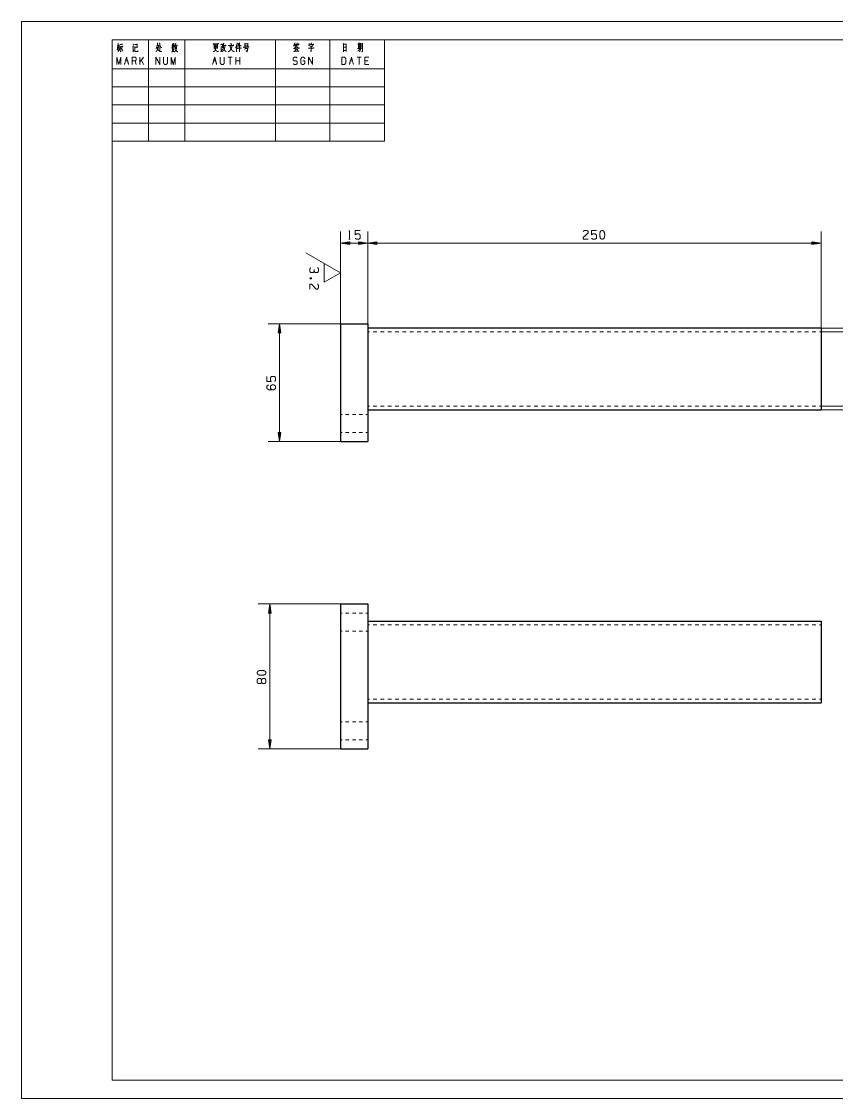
# Model space of a CAD drawing. Header units: millimetres. Extents: x 0 to 420, y 0 to 297.
# Drawn here: x 0 to 224.6, y 0 to 297 of the extents above; entities that cross this region are included whole.
import ezdxf

# ---------------------------------------------------------------- set-up
doc = ezdxf.new("R2010")
doc.units = ezdxf.units.MM
doc.layers.add('101', color=7, linetype='Continuous', true_color=0xffffff)

msp = doc.modelspace()

# ---------------------------------------------------------------- linework, layer by layer
at = {"layer": '101', "color": 133, "linetype": 'Continuous', "lineweight": 18}
for p, q in [((420, 297), (0, 297)), ((0, 297), (0, 0)), ((25, 292), (100, 292)), ((25, 292), (100, 292)), ((25, 292), (25, 264)), ((25, 292), (25, 5)), ((415, 292), (25, 292)), ((25, 292), (100, 292)), ((35, 292), (35, 264)), ((45, 292), (45, 264)), ((70, 292), (70, 264)), ((85, 292), (85, 264)), ((100, 292), (100, 264)), ((25, 284), (100, 284)), ((25, 279), (100, 279)), ((25, 274), (100, 274)), ((25, 269), (100, 269)), ((25, 264), (100, 264)), ((25, 5), (415, 5)), ((0, 0), (420, 0))]:
    msp.add_line(p, q, dxfattribs=at)
at = {"layer": '101', "color": 72, "linetype": 'Continuous', "lineweight": 18}
for p, q in [((93.22, 291.13), (93.33, 290.98)), ((26.57, 290.3), (26.35, 289.18)), ((26.36, 290.36), (26.98, 290.36)), ((26.69, 290.14), (26.91, 289.66)), ((27.11, 289.78), (26.88, 288.91)), ((27.56, 289.76), (27.87, 288.87)), ((30.65, 288.62), (30.93, 289.08)), ((30.74, 290.88), (30.87, 290.49)), ((31.13, 290.07), (31.22, 289.97)), ((37.42, 290.41), (37.77, 290.41)), ((41.4, 289.47), (42.16, 289.47)), ((41.69, 290.2), (41.43, 289.78)), ((41.53, 290.78), (41.66, 290.49)), ((41.88, 290.18), (42.11, 289.91)), ((42.14, 290.82), (41.95, 290.49)), ((53.1, 289.76), (53.98, 289.76)), ((53.11, 290.49), (53.99, 290.49)), ((53.11, 290.14), (53.98, 290.14)), ((54.01, 290.63), (54.01, 289.56)), ((55, 290.16), (55, 288.89)), ((55.02, 290.01), (55.35, 290.01)), ((55.4, 290.82), (55.37, 289.89)), ((59.27, 290.28), (59.27, 288.65)), ((61.56, 290.86), (62.32, 290.86)), ((61.56, 290.28), (62.32, 290.28)), ((61.73, 289.91), (61.56, 289.33)), ((61.6, 289.56), (62.33, 289.56)), ((62.33, 291.05), (62.33, 290.09)), ((75.31, 289.52), (75.48, 289.02)), ((75.35, 289.72), (76.07, 289.72)), ((75.6, 289.62), (75.76, 289.2)), ((76.13, 289.56), (75.92, 288.89)), ((76.04, 290.67), (76.21, 290.34)), ((92.92, 289.33), (92.65, 288.71)), ((92.86, 289.95), (93.25, 289.95)), ((93.18, 289.37), (93.28, 289.04)), ((93.75, 288.94), (94, 288.69)), ((28.66, 286.17), (29.22, 286.17)), ((31.62, 285.18), (31.34, 286.17)), ((33.59, 287.14), (32.63, 285.78)), ((32.63, 285.18), (32.63, 287.14)), ((33.59, 285.18), (33.04, 286.36)), ((52.94, 286.17), (53.49, 286.17)), ((58.02, 287.14), (56.9, 287.14)), ((57.46, 287.14), (57.46, 285.18)), ((59.02, 285.18), (59.02, 287.14)), ((60.14, 286.17), (59.02, 286.17)), ((60.14, 285.18), (60.14, 287.14)), ((90.65, 286.17), (91.2, 286.17)), ((93.6, 287.14), (92.49, 287.14)), ((93.05, 287.14), (93.05, 285.18)), ((95.45, 286.17), (94.61, 286.17)), ((90.17, 236.98), (90.6, 236.98)), ((79.91, 226.26), (79.49, 226.1))]:
    msp.add_line(p, q, dxfattribs=at)
at = {"layer": '101', "color": 22, "linetype": 'Continuous', "lineweight": 18}
for p, q in [((87.9, 213.66), (87.9, 239.06)), ((95.4, 213.66), (95.4, 239.06)), ((95.4, 213.66), (95.4, 239.06)), ((220.4, 212.41), (220.4, 239.06)), ((90.44, 236.22), (87.9, 235.89)), ((87.9, 235.89), (90.44, 235.55)), ((87.9, 235.89), (95.4, 235.89)), ((90.44, 235.91), (88.1, 235.91)), ((90.44, 235.86), (88.1, 235.86)), ((90.44, 235.96), (88.48, 235.96)), ((90.44, 235.81), (88.48, 235.81)), ((90.44, 236.01), (88.87, 236.01)), ((90.44, 235.76), (88.87, 235.76)), ((90.44, 236.07), (89.25, 236.07)), ((90.44, 235.71), (89.25, 235.71)), ((90.44, 236.12), (89.64, 236.12)), ((90.44, 235.66), (89.64, 235.66)), ((90.44, 236.17), (90.02, 236.17)), ((90.44, 235.61), (90.02, 235.61)), ((90.44, 236.22), (90.41, 236.22)), ((90.44, 236.22), (90.41, 236.22)), ((90.44, 235.56), (90.41, 235.56)), ((90.44, 235.56), (90.41, 235.56)), ((90.44, 235.55), (90.44, 236.22)), ((92.86, 236.22), (92.89, 236.22)), ((92.86, 236.22), (92.89, 236.22)), ((95.4, 235.89), (92.86, 236.22)), ((92.86, 236.22), (92.86, 235.55)), ((92.86, 236.17), (93.28, 236.17)), ((92.86, 236.12), (93.67, 236.12)), ((92.86, 236.07), (94.05, 236.07)), ((92.86, 236.01), (94.44, 236.01)), ((92.86, 235.96), (94.82, 235.96)), ((92.86, 235.91), (95.21, 235.91)), ((92.86, 235.55), (95.4, 235.89)), ((92.86, 235.86), (95.21, 235.86)), ((92.86, 235.81), (94.82, 235.81)), ((92.86, 235.76), (94.44, 235.76)), ((92.86, 235.71), (94.05, 235.71)), ((92.86, 235.66), (93.67, 235.66)), ((92.86, 235.61), (93.28, 235.61)), ((92.86, 235.56), (92.89, 235.56)), ((92.86, 235.56), (92.89, 235.56)), ((97.94, 236.22), (95.4, 235.89)), ((95.4, 235.89), (220.4, 235.89)), ((95.4, 235.89), (97.94, 235.55)), ((97.94, 235.91), (95.6, 235.91)), ((97.94, 235.86), (95.6, 235.86)), ((97.94, 235.96), (95.98, 235.96)), ((97.94, 235.81), (95.98, 235.81)), ((97.94, 236.01), (96.37, 236.01)), ((97.94, 235.76), (96.37, 235.76)), ((97.94, 236.07), (96.75, 236.07)), ((97.94, 235.71), (96.75, 235.71)), ((97.94, 236.12), (97.14, 236.12)), ((97.94, 235.66), (97.14, 235.66)), ((97.94, 236.17), (97.52, 236.17)), ((97.94, 235.61), (97.52, 235.61)), ((97.94, 236.22), (97.91, 236.22)), ((97.94, 236.22), (97.91, 236.22)), ((97.94, 235.56), (97.91, 235.56)), ((97.94, 235.56), (97.91, 235.56)), ((97.94, 235.55), (97.94, 236.22)), ((217.86, 236.22), (217.89, 236.22)), ((217.86, 236.22), (217.89, 236.22)), ((220.4, 235.89), (217.86, 236.22)), ((217.86, 236.22), (217.86, 235.55)), ((217.86, 236.17), (218.28, 236.17)), ((217.86, 236.12), (218.67, 236.12)), ((217.86, 236.07), (219.05, 236.07)), ((217.86, 236.01), (219.44, 236.01)), ((217.86, 235.96), (219.82, 235.96)), ((217.86, 235.91), (220.21, 235.91)), ((217.86, 235.55), (220.4, 235.89)), ((217.86, 235.86), (220.21, 235.86)), ((217.86, 235.81), (219.82, 235.81)), ((217.86, 235.76), (219.44, 235.76)), ((217.86, 235.71), (219.05, 235.71)), ((217.86, 235.66), (218.67, 235.66)), ((217.86, 235.61), (218.28, 235.61)), ((217.86, 235.56), (217.89, 235.56)), ((217.86, 235.56), (217.89, 235.56)), ((87.9, 223.89), (87.9, 231.51)), ((87.9, 213.66), (67.93, 213.66)), ((71.1, 213.66), (70.77, 211.12)), ((70.77, 211.12), (70.77, 211.15)), ((70.77, 211.12), (70.77, 211.15)), ((70.77, 211.12), (71.44, 211.12)), ((70.82, 211.12), (70.82, 211.54)), ((70.87, 211.12), (70.87, 211.93)), ((70.93, 211.12), (70.93, 212.31)), ((70.98, 211.12), (70.98, 212.7)), ((71.03, 211.12), (71.03, 213.08)), ((71.08, 211.12), (71.08, 213.47)), ((71.44, 211.12), (71.1, 213.66)), ((71.1, 181.16), (71.1, 213.66)), ((71.13, 211.12), (71.13, 213.47)), ((71.18, 211.12), (71.18, 213.08)), ((71.23, 211.12), (71.23, 212.7)), ((71.28, 211.12), (71.28, 212.31)), ((71.33, 211.12), (71.33, 211.93)), ((71.38, 211.12), (71.38, 211.54)), ((71.43, 211.12), (71.43, 211.15)), ((71.43, 211.12), (71.43, 211.15)), ((220.4, 212.41), (247.76, 212.41)), ((220.4, 211.41), (237.49, 211.41)), ((220.4, 190.91), (237.49, 190.91)), ((220.4, 189.91), (247.76, 189.91)), ((70.77, 183.7), (70.77, 183.67)), ((71.44, 183.7), (70.77, 183.7)), ((70.77, 183.7), (71.1, 181.16)), ((70.77, 183.7), (70.77, 183.67)), ((70.82, 183.7), (70.82, 183.28)), ((70.87, 183.7), (70.87, 182.9)), ((70.93, 183.7), (70.93, 182.51)), ((70.98, 183.7), (70.98, 182.13)), ((71.03, 183.7), (71.03, 181.74)), ((71.08, 183.7), (71.08, 181.36)), ((71.1, 181.16), (71.44, 183.7)), ((71.13, 183.7), (71.13, 181.36)), ((71.18, 183.7), (71.18, 181.74)), ((71.23, 183.7), (71.23, 182.13)), ((71.28, 183.7), (71.28, 182.51)), ((71.33, 183.7), (71.33, 182.9)), ((71.38, 183.7), (71.38, 183.28)), ((71.43, 183.7), (71.43, 183.67)), ((71.43, 183.7), (71.43, 183.67)), ((87.9, 181.16), (67.93, 181.16)), ((87.9, 136.38), (65.25, 136.38)), ((68.43, 136.38), (68.1, 133.84)), ((68.1, 133.84), (68.1, 133.87)), ((68.1, 133.84), (68.1, 133.87)), ((68.1, 133.84), (68.76, 133.84)), ((68.15, 133.84), (68.15, 134.26)), ((68.2, 133.84), (68.2, 134.64)), ((68.25, 133.84), (68.25, 135.03)), ((68.3, 133.84), (68.3, 135.41)), ((68.35, 133.84), (68.35, 135.8)), ((68.4, 133.84), (68.4, 136.19)), ((68.43, 96.38), (68.43, 136.38)), ((68.76, 133.84), (68.43, 136.38)), ((68.46, 133.84), (68.46, 136.19)), ((68.51, 133.84), (68.51, 135.8)), ((68.56, 133.84), (68.56, 135.41)), ((68.61, 133.84), (68.61, 135.03)), ((68.66, 133.84), (68.66, 134.64)), ((68.71, 133.84), (68.71, 134.26)), ((68.76, 133.84), (68.76, 133.87)), ((68.76, 133.84), (68.76, 133.87)), ((68.1, 98.92), (68.43, 96.38)), ((68.76, 98.92), (68.1, 98.92)), ((68.1, 98.92), (68.1, 98.89)), ((68.1, 98.92), (68.1, 98.89)), ((68.15, 98.92), (68.15, 98.5)), ((68.2, 98.92), (68.2, 98.11)), ((68.25, 98.92), (68.25, 97.73)), ((68.3, 98.92), (68.3, 97.34)), ((68.35, 98.92), (68.35, 96.96)), ((68.4, 98.92), (68.4, 96.57)), ((68.43, 96.38), (68.76, 98.92)), ((68.46, 98.92), (68.46, 96.57)), ((68.51, 98.92), (68.51, 96.96)), ((68.56, 98.92), (68.56, 97.34)), ((68.61, 98.92), (68.61, 97.73)), ((68.66, 98.92), (68.66, 98.11)), ((68.71, 98.92), (68.71, 98.5)), ((68.76, 98.92), (68.76, 98.89)), ((68.76, 98.92), (68.76, 98.89)), ((87.9, 96.38), (65.25, 96.38))]:
    msp.add_line(p, q, dxfattribs=at)
at = {"layer": '101', "color": 163, "linetype": 'Continuous', "lineweight": 13}
for p, q in [((87.9, 227.7), (78.38, 233.2)), ((83.45, 225.13), (83.45, 230.27)), ((87.9, 227.7), (83.45, 225.13))]:
    msp.add_line(p, q, dxfattribs=at)
at = {"layer": '101', "color": 92, "linetype": 'Continuous', "lineweight": 25}
for p, q in [((87.9, 213.66), (95.4, 213.66)), ((87.9, 213.66), (87.9, 181.16)), ((95.4, 213.66), (95.4, 181.16)), ((220.4, 212.41), (95.4, 212.41)), ((95.4, 189.91), (220.4, 189.91)), ((87.9, 181.16), (95.4, 181.16)), ((87.9, 136.38), (95.4, 136.38)), ((87.9, 136.38), (87.9, 96.38)), ((95.4, 136.38), (95.4, 96.38)), ((95.4, 131.63), (220.4, 131.63)), ((95.4, 109.13), (220.4, 109.13)), ((87.9, 96.38), (95.4, 96.38))]:
    msp.add_line(p, q, dxfattribs=at)
at = {"layer": '101', "color": 53, "linetype": 'Continuous', "lineweight": 18}
for p, q in [((95.91, 211.41), (95.4, 211.41)), ((97.92, 211.41), (96.91, 211.41)), ((99.94, 211.41), (98.93, 211.41)), ((101.95, 211.41), (100.95, 211.41)), ((103.97, 211.41), (102.96, 211.41)), ((105.99, 211.41), (104.98, 211.41)), ((108, 211.41), (106.99, 211.41)), ((110.02, 211.41), (109.01, 211.41)), ((112.04, 211.41), (111.03, 211.41)), ((114.05, 211.41), (113.04, 211.41)), ((116.07, 211.41), (115.06, 211.41)), ((118.08, 211.41), (117.08, 211.41)), ((120.1, 211.41), (119.09, 211.41)), ((122.12, 211.41), (121.11, 211.41)), ((124.13, 211.41), (123.12, 211.41)), ((126.15, 211.41), (125.14, 211.41)), ((128.16, 211.41), (127.16, 211.41)), ((130.18, 211.41), (129.17, 211.41)), ((132.2, 211.41), (131.19, 211.41)), ((134.21, 211.41), (133.2, 211.41)), ((136.23, 211.41), (135.22, 211.41)), ((138.24, 211.41), (137.24, 211.41)), ((140.26, 211.41), (139.25, 211.41)), ((142.28, 211.41), (141.27, 211.41)), ((144.29, 211.41), (143.29, 211.41)), ((146.31, 211.41), (145.3, 211.41)), ((148.33, 211.41), (147.32, 211.41)), ((150.34, 211.41), (149.33, 211.41)), ((152.36, 211.41), (151.35, 211.41)), ((154.37, 211.41), (153.37, 211.41)), ((156.39, 211.41), (155.38, 211.41)), ((158.41, 211.41), (157.4, 211.41)), ((160.42, 211.41), (159.41, 211.41)), ((162.44, 211.41), (161.43, 211.41)), ((164.45, 211.41), (163.45, 211.41)), ((166.47, 211.41), (165.46, 211.41)), ((168.49, 211.41), (167.48, 211.41)), ((170.5, 211.41), (169.49, 211.41)), ((172.52, 211.41), (171.51, 211.41)), ((174.54, 211.41), (173.53, 211.41)), ((176.55, 211.41), (175.54, 211.41)), ((178.57, 211.41), (177.56, 211.41)), ((180.58, 211.41), (179.58, 211.41)), ((182.6, 211.41), (181.59, 211.41)), ((184.62, 211.41), (183.61, 211.41)), ((186.63, 211.41), (185.62, 211.41)), ((188.65, 211.41), (187.64, 211.41)), ((190.66, 211.41), (189.66, 211.41)), ((192.68, 211.41), (191.67, 211.41)), ((194.7, 211.41), (193.69, 211.41)), ((196.71, 211.41), (195.7, 211.41)), ((198.73, 211.41), (197.72, 211.41)), ((200.75, 211.41), (199.74, 211.41)), ((202.76, 211.41), (201.75, 211.41)), ((204.78, 211.41), (203.77, 211.41)), ((206.79, 211.41), (205.79, 211.41)), ((208.81, 211.41), (207.8, 211.41)), ((210.83, 211.41), (209.82, 211.41)), ((212.84, 211.41), (211.83, 211.41)), ((214.86, 211.41), (213.85, 211.41)), ((216.87, 211.41), (215.87, 211.41)), ((218.89, 211.41), (217.88, 211.41)), ((220.4, 211.41), (219.9, 211.41)), ((95.4, 190.91), (95.91, 190.91)), ((96.91, 190.91), (97.92, 190.91)), ((98.93, 190.91), (99.94, 190.91)), ((100.95, 190.91), (101.95, 190.91)), ((102.96, 190.91), (103.97, 190.91)), ((104.98, 190.91), (105.99, 190.91)), ((106.99, 190.91), (108, 190.91)), ((109.01, 190.91), (110.02, 190.91)), ((111.03, 190.91), (112.04, 190.91)), ((113.04, 190.91), (114.05, 190.91)), ((115.06, 190.91), (116.07, 190.91)), ((117.08, 190.91), (118.08, 190.91)), ((119.09, 190.91), (120.1, 190.91)), ((121.11, 190.91), (122.12, 190.91)), ((123.12, 190.91), (124.13, 190.91)), ((125.14, 190.91), (126.15, 190.91)), ((127.16, 190.91), (128.16, 190.91)), ((129.17, 190.91), (130.18, 190.91)), ((131.19, 190.91), (132.2, 190.91)), ((133.2, 190.91), (134.21, 190.91)), ((135.22, 190.91), (136.23, 190.91)), ((137.24, 190.91), (138.24, 190.91)), ((139.25, 190.91), (140.26, 190.91)), ((141.27, 190.91), (142.28, 190.91)), ((143.29, 190.91), (144.29, 190.91)), ((145.3, 190.91), (146.31, 190.91)), ((147.32, 190.91), (148.33, 190.91)), ((149.33, 190.91), (150.34, 190.91)), ((151.35, 190.91), (152.36, 190.91)), ((153.37, 190.91), (154.37, 190.91)), ((155.38, 190.91), (156.39, 190.91)), ((157.4, 190.91), (158.41, 190.91)), ((159.41, 190.91), (160.42, 190.91)), ((161.43, 190.91), (162.44, 190.91)), ((163.45, 190.91), (164.45, 190.91)), ((165.46, 190.91), (166.47, 190.91)), ((167.48, 190.91), (168.49, 190.91)), ((169.49, 190.91), (170.5, 190.91)), ((171.51, 190.91), (172.52, 190.91)), ((173.53, 190.91), (174.54, 190.91)), ((175.54, 190.91), (176.55, 190.91)), ((177.56, 190.91), (178.57, 190.91)), ((179.58, 190.91), (180.58, 190.91)), ((181.59, 190.91), (182.6, 190.91)), ((183.61, 190.91), (184.62, 190.91)), ((185.62, 190.91), (186.63, 190.91)), ((187.64, 190.91), (188.65, 190.91)), ((189.66, 190.91), (190.66, 190.91)), ((191.67, 190.91), (192.68, 190.91)), ((193.69, 190.91), (194.7, 190.91)), ((195.7, 190.91), (196.71, 190.91)), ((197.72, 190.91), (198.73, 190.91)), ((199.74, 190.91), (200.75, 190.91)), ((201.75, 190.91), (202.76, 190.91)), ((203.77, 190.91), (204.78, 190.91)), ((205.79, 190.91), (206.79, 190.91)), ((207.8, 190.91), (208.81, 190.91)), ((209.82, 190.91), (210.83, 190.91)), ((211.83, 190.91), (212.84, 190.91)), ((213.85, 190.91), (214.86, 190.91)), ((215.87, 190.91), (216.87, 190.91)), ((217.88, 190.91), (218.89, 190.91)), ((219.9, 190.91), (220.4, 190.91)), ((88.37, 188.66), (87.9, 188.66)), ((90.25, 188.66), (89.31, 188.66)), ((92.12, 188.66), (91.18, 188.66)), ((94, 188.66), (93.06, 188.66)), ((95.4, 188.66), (94.93, 188.66)), ((87.9, 183.66), (88.37, 183.66)), ((89.31, 183.66), (90.25, 183.66)), ((91.18, 183.66), (92.12, 183.66)), ((93.06, 183.66), (94, 183.66)), ((94.93, 183.66), (95.4, 183.66)), ((88.37, 133.88), (87.9, 133.88)), ((90.25, 133.88), (89.31, 133.88)), ((92.12, 133.88), (91.18, 133.88)), ((94, 133.88), (93.06, 133.88)), ((95.4, 133.88), (94.93, 133.88)), ((87.9, 128.88), (88.37, 128.88)), ((89.31, 128.88), (90.25, 128.88)), ((91.18, 128.88), (92.12, 128.88)), ((93.06, 128.88), (94, 128.88)), ((94.93, 128.88), (95.4, 128.88)), ((95.4, 130.63), (95.91, 130.63)), ((96.91, 130.63), (97.92, 130.63)), ((98.93, 130.63), (99.94, 130.63)), ((100.95, 130.63), (101.95, 130.63)), ((102.96, 130.63), (103.97, 130.63)), ((104.98, 130.63), (105.99, 130.63)), ((106.99, 130.63), (108, 130.63)), ((109.01, 130.63), (110.02, 130.63)), ((111.03, 130.63), (112.04, 130.63)), ((113.04, 130.63), (114.05, 130.63)), ((115.06, 130.63), (116.07, 130.63)), ((117.08, 130.63), (118.08, 130.63)), ((119.09, 130.63), (120.1, 130.63)), ((121.11, 130.63), (122.12, 130.63)), ((123.12, 130.63), (124.13, 130.63)), ((125.14, 130.63), (126.15, 130.63)), ((127.16, 130.63), (128.16, 130.63)), ((129.17, 130.63), (130.18, 130.63)), ((131.19, 130.63), (132.2, 130.63)), ((133.2, 130.63), (134.21, 130.63)), ((135.22, 130.63), (136.23, 130.63)), ((137.24, 130.63), (138.24, 130.63)), ((139.25, 130.63), (140.26, 130.63)), ((141.27, 130.63), (142.28, 130.63)), ((143.29, 130.63), (144.29, 130.63)), ((145.3, 130.63), (146.31, 130.63)), ((147.32, 130.63), (148.33, 130.63)), ((149.33, 130.63), (150.34, 130.63)), ((151.35, 130.63), (152.36, 130.63)), ((153.37, 130.63), (154.37, 130.63)), ((155.38, 130.63), (156.39, 130.63)), ((157.4, 130.63), (158.41, 130.63)), ((159.41, 130.63), (160.42, 130.63)), ((161.43, 130.63), (162.44, 130.63)), ((163.45, 130.63), (164.45, 130.63)), ((165.46, 130.63), (166.47, 130.63)), ((167.48, 130.63), (168.49, 130.63)), ((169.49, 130.63), (170.5, 130.63)), ((171.51, 130.63), (172.52, 130.63)), ((173.53, 130.63), (174.54, 130.63)), ((175.54, 130.63), (176.55, 130.63)), ((177.56, 130.63), (178.57, 130.63)), ((179.58, 130.63), (180.58, 130.63)), ((181.59, 130.63), (182.6, 130.63)), ((183.61, 130.63), (184.62, 130.63)), ((185.62, 130.63), (186.63, 130.63)), ((187.64, 130.63), (188.65, 130.63)), ((189.66, 130.63), (190.66, 130.63)), ((191.67, 130.63), (192.68, 130.63)), ((193.69, 130.63), (194.7, 130.63)), ((195.7, 130.63), (196.71, 130.63)), ((197.72, 130.63), (198.73, 130.63)), ((199.74, 130.63), (200.75, 130.63)), ((201.75, 130.63), (202.76, 130.63)), ((203.77, 130.63), (204.78, 130.63)), ((205.79, 130.63), (206.79, 130.63)), ((207.8, 130.63), (208.81, 130.63)), ((209.82, 130.63), (210.83, 130.63)), ((211.83, 130.63), (212.84, 130.63)), ((213.85, 130.63), (214.86, 130.63)), ((215.87, 130.63), (216.87, 130.63)), ((217.88, 130.63), (218.89, 130.63)), ((219.9, 130.63), (220.4, 130.63)), ((95.4, 110.13), (95.91, 110.13)), ((96.91, 110.13), (97.92, 110.13)), ((98.93, 110.13), (99.94, 110.13)), ((100.95, 110.13), (101.95, 110.13)), ((102.96, 110.13), (103.97, 110.13)), ((104.98, 110.13), (105.99, 110.13)), ((106.99, 110.13), (108, 110.13)), ((109.01, 110.13), (110.02, 110.13)), ((111.03, 110.13), (112.04, 110.13)), ((113.04, 110.13), (114.05, 110.13)), ((115.06, 110.13), (116.07, 110.13)), ((117.08, 110.13), (118.08, 110.13)), ((119.09, 110.13), (120.1, 110.13)), ((121.11, 110.13), (122.12, 110.13)), ((123.12, 110.13), (124.13, 110.13)), ((125.14, 110.13), (126.15, 110.13)), ((127.16, 110.13), (128.16, 110.13)), ((129.17, 110.13), (130.18, 110.13)), ((131.19, 110.13), (132.2, 110.13)), ((133.2, 110.13), (134.21, 110.13)), ((135.22, 110.13), (136.23, 110.13)), ((137.24, 110.13), (138.24, 110.13)), ((139.25, 110.13), (140.26, 110.13)), ((141.27, 110.13), (142.28, 110.13)), ((143.29, 110.13), (144.29, 110.13)), ((145.3, 110.13), (146.31, 110.13)), ((147.32, 110.13), (148.33, 110.13)), ((149.33, 110.13), (150.34, 110.13)), ((151.35, 110.13), (152.36, 110.13)), ((153.37, 110.13), (154.37, 110.13)), ((155.38, 110.13), (156.39, 110.13)), ((157.4, 110.13), (158.41, 110.13)), ((159.41, 110.13), (160.42, 110.13)), ((161.43, 110.13), (162.44, 110.13)), ((163.45, 110.13), (164.45, 110.13)), ((165.46, 110.13), (166.47, 110.13)), ((167.48, 110.13), (168.49, 110.13)), ((169.49, 110.13), (170.5, 110.13)), ((171.51, 110.13), (172.52, 110.13)), ((173.53, 110.13), (174.54, 110.13)), ((175.54, 110.13), (176.55, 110.13)), ((177.56, 110.13), (178.57, 110.13)), ((179.58, 110.13), (180.58, 110.13)), ((181.59, 110.13), (182.6, 110.13)), ((183.61, 110.13), (184.62, 110.13)), ((185.62, 110.13), (186.63, 110.13)), ((187.64, 110.13), (188.65, 110.13)), ((189.66, 110.13), (190.66, 110.13)), ((191.67, 110.13), (192.68, 110.13)), ((193.69, 110.13), (194.7, 110.13)), ((195.7, 110.13), (196.71, 110.13)), ((197.72, 110.13), (198.73, 110.13)), ((199.74, 110.13), (200.75, 110.13)), ((201.75, 110.13), (202.76, 110.13)), ((203.77, 110.13), (204.78, 110.13)), ((205.79, 110.13), (206.79, 110.13)), ((207.8, 110.13), (208.81, 110.13)), ((209.82, 110.13), (210.83, 110.13)), ((211.83, 110.13), (212.84, 110.13)), ((213.85, 110.13), (214.86, 110.13)), ((215.87, 110.13), (216.87, 110.13)), ((217.88, 110.13), (218.89, 110.13)), ((219.9, 110.13), (220.4, 110.13)), ((88.37, 103.88), (87.9, 103.88)), ((90.25, 103.88), (89.31, 103.88)), ((92.12, 103.88), (91.18, 103.88)), ((94, 103.88), (93.06, 103.88)), ((95.4, 103.88), (94.93, 103.88)), ((87.9, 98.88), (88.37, 98.88)), ((89.31, 98.88), (90.25, 98.88)), ((91.18, 98.88), (92.12, 98.88)), ((93.06, 98.88), (94, 98.88)), ((94.93, 98.88), (95.4, 98.88))]:
    msp.add_line(p, q, dxfattribs=at)
at = {"layer": '101', "color": 72, "linetype": 'Continuous', "lineweight": 18}
for points, knots in [([(26.57, 291.07), (26.67, 290.94), (26.67, 288.6)], [0, 0, 0.064393, 1, 1]), ([(37.46, 291.13), (37.53, 290.94), (37.46, 290.67), (37.43, 290.53), (37.37, 290.34), (37.31, 290.14), (37.26, 289.95), (37.21, 289.78), (37.14, 289.66), (37.05, 289.52)], [0, 0, 0.116545, 0.278927, 0.365002, 0.478708, 0.603961, 0.717668, 0.817418, 0.901357, 1, 1]), ([(38.05, 291.11), (38.1, 290.96), (38.1, 288.87)], [0, 0, 0.06955, 1, 1]), ([(57.64, 291.07), (57.81, 290.65), (57.83, 290.76), (57.75, 290.55)], [0, 0, 0.581176, 0.716263, 1, 1]), ([(59.43, 291.13), (59.46, 290.98), (59.26, 290.34), (59.19, 290.09), (59.1, 289.95), (59, 289.76)], [0, 0, 0.101083, 0.561706, 0.738774, 0.854629, 1, 1]), ([(60.01, 291.13), (60.12, 290.98), (60.06, 291.05), (60.06, 288.65)], [0, 0, 0.069697, 0.101625, 1, 1]), ([(61.5, 291.07), (61.57, 290.98), (61.57, 290.14)], [0, 0, 0.115189, 1, 1]), ([(75.94, 291.15), (76.05, 291.03), (76.01, 291.05), (75.72, 290.38), (75.58, 290.14), (75.44, 289.95), (75.28, 289.72), (74.96, 289.52)], [0, 0, 0.080396, 0.103261, 0.444362, 0.576789, 0.688375, 0.819716, 1, 1]), ([(75.29, 291.17), (75.39, 291.03), (75.37, 291.07), (74.97, 290.16), (75.2, 290.69), (75.72, 290.69), (75.31, 290.69), (75.45, 290.34)], [0, 0, 0.057042, 0.07334, 0.392466, 0.581127, 0.745774, 0.87749, 1, 1]), ([(79.77, 291.11), (79.89, 290.82), (79.93, 290.86), (79.89, 290.76)], [0, 0, 0.644011, 0.768354, 1, 1]), ([(92.86, 291.13), (92.97, 290.98), (92.9, 291.07), (92.9, 289.56), (92.62, 289.56), (93.47, 289.56), (93.25, 289.56), (93.25, 291.07), (93.25, 290.67), (92.64, 290.67), (93.43, 290.67), (93.25, 290.67), (93.25, 290.26), (92.87, 290.26)], [0, 0, 0.025061, 0.039924, 0.243199, 0.280605, 0.39479, 0.42432, 0.627595, 0.680502, 0.763188, 0.869498, 0.893122, 0.948813, 1, 1]), ([(26.92, 290.07), (27.87, 290.07), (27.81, 290.24), (27.74, 290.09)], [0, 0, 0.737857, 0.874089, 1, 1]), ([(27.1, 290.69), (27.73, 290.69), (27.68, 290.82), (27.64, 290.74)], [0, 0, 0.736257, 0.890366, 1, 1]), ([(27.36, 290.07), (27.36, 288.65), (27.2, 288.73)], [0, 0, 0.887515, 1, 1]), ([(30.55, 290.14), (30.8, 290.14), (30.8, 290.26), (30.8, 288.81)], [0, 0, 0.136549, 0.204721, 1, 1]), ([(31.28, 290.69), (31.21, 290.63), (31.15, 290.69), (31.88, 290.69), (31.88, 290.88), (31.88, 289.78), (31.88, 289.97), (31.22, 289.97), (31.22, 288.83), (31.24, 288.75), (31.35, 288.71), (32.04, 288.71), (32.04, 289.02)], [0, 0, 0.017819, 0.033666, 0.169515, 0.204099, 0.407776, 0.442364, 0.564628, 0.775991, 0.791603, 0.814658, 0.942357, 1, 1]), ([(37.8, 290.55), (37.71, 289.95), (37.65, 289.76), (37.62, 289.62), (37.53, 289.47), (37.46, 289.31), (37.42, 289.18), (37.31, 289.02), (37.23, 288.89), (37.04, 288.71)], [0, 0, 0.296659, 0.392137, 0.46442, 0.547267, 0.635799, 0.700206, 0.795426, 0.869797, 1, 1]), ([(37.31, 290.01), (37.37, 289.87), (37.42, 289.7), (37.45, 289.56), (37.59, 289.27), (37.67, 289.18), (37.87, 288.98), (37.99, 288.87), (38.13, 288.79), (38.34, 288.73), (38.53, 288.73), (38.68, 288.71)], [0, 0, 0.075191, 0.157626, 0.228751, 0.384956, 0.438117, 0.578248, 0.65344, 0.734339, 0.837348, 0.928887, 1, 1]), ([(38.08, 290.38), (38.56, 289.72), (38.56, 289.91)], [0, 0, 0.814818, 1, 1]), ([(42.01, 289.41), (41.89, 289.16), (41.82, 288.98), (41.69, 288.79), (41.56, 288.69), (41.34, 288.65)], [0, 0, 0.251055, 0.434029, 0.64262, 0.795766, 1, 1]), ([(41.73, 290.94), (41.86, 290.88), (41.81, 290.92), (41.81, 289.76), (41.81, 290.3), (41.4, 290.3), (42.22, 290.3)], [0, 0, 0.046318, 0.069123, 0.437816, 0.608997, 0.739331, 1, 1]), ([(41.76, 289.68), (41.59, 289.1), (42.03, 288.62)], [0, 0, 0.483237, 1, 1]), ([(42.73, 290.2), (42.73, 289.95), (42.7, 289.68), (42.63, 289.39), (42.51, 289.1), (42.38, 288.89), (42.23, 288.71), (42.03, 288.58)], [0, 0, 0.134106, 0.280228, 0.441583, 0.610314, 0.742762, 0.870657, 1, 1]), ([(42.46, 290.96), (42.6, 290.82), (42.55, 290.86), (42.22, 289.8)], [0, 0, 0.143537, 0.187773, 1, 1]), ([(42.38, 290.01), (42.42, 289.8), (42.46, 289.56), (42.55, 289.27), (42.67, 288.98), (42.8, 288.75), (42.99, 288.6), (43.04, 288.75)], [0, 0, 0.122124, 0.267694, 0.442444, 0.622807, 0.774615, 0.912625, 1, 1]), ([(42.44, 290.28), (42.93, 290.28), (42.9, 290.45), (42.85, 290.34)], [0, 0, 0.634119, 0.848445, 1, 1]), ([(52.91, 290.86), (52.88, 290.76), (52.79, 290.88), (54.27, 290.88), (54.2, 290.98), (54.14, 290.88)], [0, 0, 0.054227, 0.130909, 0.87613, 0.940043, 1, 1]), ([(53.57, 290.88), (53.57, 289.72), (53.52, 289.58), (53.51, 289.41), (53.45, 289.2), (53.38, 289.04), (53.29, 288.91), (53.16, 288.81), (53.03, 288.75), (52.82, 288.73)], [0, 0, 0.455623, 0.515134, 0.580482, 0.665033, 0.736192, 0.79598, 0.861823, 0.919058, 1, 1]), ([(53.01, 290.63), (53.1, 290.49), (53.1, 289.58)], [0, 0, 0.156848, 1, 1]), ([(53.22, 289.6), (53.29, 289.43), (53.38, 289.29), (53.48, 289.16), (53.55, 289.04), (53.63, 288.94), (53.76, 288.87), (53.9, 288.79), (54.07, 288.75), (54.26, 288.71)], [0, 0, 0.124249, 0.240531, 0.35103, 0.449957, 0.536949, 0.636896, 0.752292, 0.866372, 1, 1]), ([(55.03, 288.89), (54.94, 288.71), (54.88, 288.73), (55.41, 289.37)], [0, 0, 0.187521, 0.244051, 1, 1]), ([(55.06, 290.65), (54.99, 290.57), (54.93, 290.65), (55.37, 290.65)], [0, 0, 0.169755, 0.325542, 1, 1]), ([(56.04, 290.36), (56.03, 290.16), (56, 289.95), (55.97, 289.72), (55.91, 289.52), (55.84, 289.33), (55.75, 289.18), (55.65, 289.02), (55.54, 288.91), (55.41, 288.81), (55.21, 288.71)], [0, 0, 0.105429, 0.211651, 0.328282, 0.437572, 0.539265, 0.625346, 0.724284, 0.79827, 0.883378, 1, 1]), ([(55.67, 291.05), (55.72, 290.96), (55.63, 290.41), (55.51, 289.99), (55.47, 289.85), (55.35, 289.62)], [0, 0, 0.062603, 0.440485, 0.727862, 0.828992, 1, 1]), ([(55.62, 290.18), (55.65, 289.99), (55.69, 289.8), (55.72, 289.6), (55.81, 289.43), (55.88, 289.29), (55.95, 289.12), (56.06, 288.98), (56.2, 288.83), (56.39, 288.73)], [0, 0, 0.109654, 0.220947, 0.342501, 0.451483, 0.545868, 0.651144, 0.754315, 0.874064, 1, 1]), ([(55.67, 290.38), (56.38, 290.38), (56.29, 290.49), (56.17, 290.36)], [0, 0, 0.696293, 0.830826, 1, 1]), ([(57.14, 290.45), (57.05, 290.34), (57.01, 290.38), (58.48, 290.38), (58.38, 290.55), (58.28, 290.41)], [0, 0, 0.066333, 0.095822, 0.818123, 0.913284, 1, 1]), ([(58.04, 290.41), (57.97, 290.01), (57.83, 289.6), (57.56, 289.16), (57.33, 288.87), (56.99, 288.69)], [0, 0, 0.190069, 0.398701, 0.640199, 0.817216, 1, 1]), ([(57.42, 290.3), (57.49, 290.07), (57.66, 289.58), (57.94, 289.18), (58.25, 288.83), (58.53, 288.71), (58.59, 288.79), (58.48, 288.62)], [0, 0, 0.103286, 0.330833, 0.538837, 0.740597, 0.872112, 0.915905, 1, 1]), ([(59.58, 289.66), (59.55, 289.52), (59.48, 289.66), (60.58, 289.66), (60.5, 289.78), (60.47, 289.68)], [0, 0, 0.08907, 0.186879, 0.848313, 0.935185, 1, 1]), ([(59.74, 290.92), (59.84, 290.69), (59.79, 290.78), (59.58, 289.91)], [0, 0, 0.200658, 0.282145, 1, 1]), ([(59.68, 290.3), (60.5, 290.3), (60.44, 290.45), (60.37, 290.3)], [0, 0, 0.720068, 0.857376, 1, 1]), ([(61.28, 289.91), (61.23, 289.85), (61.15, 289.95), (62.68, 289.95), (62.6, 290.01), (62.49, 289.91)], [0, 0, 0.038001, 0.105809, 0.873511, 0.927246, 1, 1]), ([(62.4, 289.62), (62.13, 288.65), (61.85, 288.94)], [0, 0, 0.71586, 1, 1]), ([(75.23, 288.81), (75.12, 288.71), (75.07, 288.81), (76.46, 288.81), (76.39, 288.94), (76.29, 288.79)], [0, 0, 0.078897, 0.135659, 0.837617, 0.910404, 1, 1]), ([(75.66, 290.26), (75.85, 290.09), (76.04, 289.97), (76.18, 289.87), (76.39, 289.7), (76.58, 289.68), (76.42, 289.6)], [0, 0, 0.194845, 0.370351, 0.508814, 0.712321, 0.860156, 1, 1]), ([(75.89, 290.69), (76.48, 290.69), (76.4, 290.84), (76.33, 290.74)], [0, 0, 0.669422, 0.855054, 1, 1]), ([(79.33, 289.68), (79.21, 289.52), (79.13, 289.66), (80.57, 289.66), (80.44, 289.76), (80.37, 289.68)], [0, 0, 0.096613, 0.17732, 0.867547, 0.947356, 1, 1]), ([(79.24, 290.92), (79.36, 290.69), (79.33, 290.78), (79.15, 290.28)], [0, 0, 0.294025, 0.394866, 1, 1]), ([(79.32, 290.67), (80.43, 290.67), (80.5, 290.84), (80.28, 290.36)], [0, 0, 0.611939, 0.711554, 1, 1]), ([(79.48, 290.2), (80.15, 290.2), (80.21, 290.26), (79.87, 289.89), (79.77, 289.97), (79.84, 289.89), (79.84, 288.73), (79.62, 288.87)], [0, 0, 0.230144, 0.259318, 0.430979, 0.476011, 0.513789, 0.910079, 1, 1]), ([(88.67, 290.94), (88.75, 290.78), (88.75, 288.69), (88.75, 289.02), (89.45, 289.02), (89.45, 288.71), (89.45, 290.88), (89.45, 290.76), (88.76, 290.76), (88.76, 289.95), (89.46, 289.95)], [0, 0, 0.022322, 0.280074, 0.320905, 0.407511, 0.44579, 0.713751, 0.729062, 0.813864, 0.913394, 1, 1]), ([(93.49, 291.03), (93.53, 290.88), (93.53, 289.7), (93.47, 289.43), (93.34, 289.12), (93.25, 288.87), (93.14, 288.69)], [0, 0, 0.062372, 0.548434, 0.661879, 0.800828, 0.909362, 1, 1]), ([(93.53, 290.86), (94, 290.86), (94, 290.98), (94, 288.62), (94, 290.28), (93.56, 290.28), (93.97, 290.28), (93.97, 289.7), (93.56, 289.7)], [0, 0, 0.072646, 0.091913, 0.457973, 0.714856, 0.782961, 0.846526, 0.936435, 1, 1]), ([(26.26, 285.18), (26.26, 287.14), (26.82, 285.18), (27.37, 287.14), (27.37, 285.18)], [0, 0, 0.245192, 0.5, 0.754808, 1, 1]), ([(30.51, 285.18), (30.51, 287.14), (31.34, 287.14), (31.62, 286.96), (31.62, 286.36), (31.34, 286.17), (30.51, 286.17)], [0, 0, 0.400952, 0.571035, 0.639278, 0.761676, 0.829917, 1, 1]), ([(37.01, 285.18), (37.01, 287.14), (38.12, 285.18), (38.12, 287.14)], [0, 0, 0.317574, 0.682426, 1, 1]), ([(39.13, 287.14), (39.13, 285.57), (39.39, 285.18), (39.95, 285.18), (40.24, 285.57), (40.24, 287.14)], [0, 0, 0.337152, 0.438599, 0.557781, 0.662848, 1, 1]), ([(41.25, 285.18), (41.25, 287.14), (41.81, 285.18), (42.36, 287.14), (42.36, 285.18)], [0, 0, 0.245192, 0.5, 0.754808, 1, 1]), ([(54.78, 287.14), (54.78, 285.57), (55.05, 285.18), (55.6, 285.18), (55.89, 285.57), (55.89, 287.14)], [0, 0, 0.337152, 0.438599, 0.557781, 0.662848, 1, 1]), ([(74.85, 285.36), (75.13, 285.18), (75.7, 285.18), (75.98, 285.39), (75.98, 285.97), (75.7, 286.17), (75.15, 286.17), (74.85, 286.36), (74.85, 286.96), (75.15, 287.14), (75.7, 287.14), (75.98, 286.96)], [0, 0, 0.068035, 0.184054, 0.254521, 0.372333, 0.442799, 0.555843, 0.626367, 0.748393, 0.81892, 0.931964, 1, 1]), ([(77.55, 286.17), (78.1, 286.17), (78.1, 285.57), (77.82, 285.18), (77.25, 285.18), (76.97, 285.57), (76.97, 286.75), (77.27, 287.14), (77.81, 287.14), (78.09, 286.75)], [0, 0, 0.103295, 0.214797, 0.304261, 0.410274, 0.499739, 0.718892, 0.809956, 0.910533, 1, 1]), ([(79.11, 285.18), (79.11, 287.14), (80.22, 285.18), (80.22, 287.14)], [0, 0, 0.317574, 0.682426, 1, 1]), ([(88.25, 285.18), (89.07, 285.18), (89.36, 285.57), (89.36, 286.75), (89.07, 287.14), (88.25, 287.14), (88.25, 285.18)], [0, 0, 0.142133, 0.227159, 0.431787, 0.516817, 0.65895, 1, 1]), ([(90.37, 285.18), (90.93, 287.14), (91.48, 285.18)], [0, 0, 0.5, 1, 1]), ([(95.73, 285.18), (94.61, 285.18), (94.61, 287.14), (95.73, 287.14)], [0, 0, 0.265389, 0.734611, 1, 1]), ([(90.24, 239.16), (90.38, 239.36), (90.38, 236.98)], [0, 0, 0.093488, 1, 1]), ([(91.97, 237.21), (92.31, 236.98), (93, 236.98), (93.33, 237.21), (93.33, 238.16), (93, 238.41), (92.31, 238.41), (91.97, 238.18), (91.97, 239.36), (93.33, 239.36)], [0, 0, 0.062228, 0.168344, 0.230572, 0.376816, 0.441265, 0.54738, 0.609608, 0.79049, 1, 1]), ([(154.82, 239.13), (155.14, 239.36), (155.83, 239.36), (156.17, 239.13), (156.17, 238.66), (154.81, 237.46), (154.82, 236.98), (156.17, 236.98)], [0, 0, 0.069693, 0.192978, 0.265274, 0.350226, 0.674741, 0.759752, 1, 1]), ([(157.08, 237.21), (157.42, 236.98), (158.11, 236.98), (158.44, 237.21), (158.44, 238.16), (158.11, 238.41), (157.42, 238.41), (157.08, 238.18), (157.08, 239.36), (158.44, 239.36)], [0, 0, 0.062228, 0.168344, 0.230572, 0.376816, 0.441264, 0.547381, 0.609609, 0.790489, 1, 1]), ([(160.21, 236.98), (160.54, 237.23), (160.72, 237.93), (160.72, 238.41), (160.54, 239.13), (160.21, 239.36), (159.87, 239.36), (159.54, 239.13), (159.36, 238.41), (159.38, 237.93), (159.54, 237.23), (159.87, 236.98), (160.21, 236.98)], [0, 0, 0.067525, 0.183973, 0.260583, 0.380943, 0.446141, 0.500306, 0.565505, 0.685864, 0.762528, 0.87831, 0.945835, 1, 1]), ([(79.69, 229.12), (79.46, 228.81), (79.46, 228.12), (79.69, 227.78), (80.41, 227.78), (80.66, 228.12), (80.66, 228.63)], [0, 0, 0.124118, 0.343685, 0.472445, 0.703378, 0.836734, 1, 1]), ([(80.66, 228.12), (80.89, 227.78), (81.61, 227.78), (81.84, 228.12), (81.84, 228.81), (81.61, 229.14)], [0, 0, 0.153878, 0.429856, 0.583733, 0.846129, 1, 1]), ([(79.49, 226.26), (79.49, 226.1), (79.71, 226.02), (79.91, 226.1), (79.91, 226.26), (79.71, 226.35), (79.49, 226.26), (79.91, 226.1)], [0, 0, 0.093967, 0.236778, 0.365957, 0.459925, 0.589104, 0.731914, 1, 1]), ([(81.61, 224.57), (81.84, 224.25), (81.84, 223.56), (81.61, 223.23), (81.14, 223.23), (79.94, 224.59), (79.46, 224.57), (79.46, 223.23)], [0, 0, 0.069694, 0.192979, 0.265273, 0.350227, 0.674741, 0.759752, 1, 1]), ([(69.79, 197.73), (70.01, 198.07), (70.01, 198.76), (69.79, 199.09), (68.84, 199.09), (68.59, 198.76), (68.59, 198.07), (68.81, 197.73), (67.64, 197.73), (67.64, 199.09)], [0, 0, 0.062227, 0.168345, 0.230571, 0.376816, 0.441264, 0.547382, 0.609609, 0.79049, 1, 1]), ([(69.06, 195.47), (68.59, 195.79), (68.59, 196.48), (69.06, 196.81), (69.54, 196.81), (70.01, 196.48), (70.01, 195.79), (69.54, 195.47), (68.11, 195.47), (67.64, 195.79), (67.64, 196.48), (68.11, 196.81)], [0, 0, 0.076963, 0.16976, 0.248073, 0.312018, 0.390331, 0.483128, 0.560091, 0.751926, 0.828889, 0.921686, 1, 1]), ([(67.34, 117.54), (67.09, 117.88), (66.39, 118.06), (65.91, 118.06), (65.19, 117.88), (64.96, 117.54), (64.96, 117.21), (65.19, 116.87), (65.91, 116.7), (66.39, 116.71), (67.09, 116.87), (67.34, 117.21), (67.34, 117.54)], [0, 0, 0.067526, 0.183971, 0.260584, 0.380944, 0.446142, 0.500306, 0.565504, 0.685863, 0.762529, 0.87831, 0.945835, 1, 1]), ([(66.14, 114.76), (65.91, 114.44), (65.19, 114.44), (64.96, 114.76), (64.96, 115.44), (65.19, 115.78), (65.91, 115.78), (66.14, 115.44), (66.14, 114.76), (66.39, 114.42), (67.09, 114.42), (67.34, 114.76), (67.34, 115.44), (67.11, 115.78), (66.39, 115.78), (66.14, 115.44)], [0, 0, 0.047573, 0.136085, 0.183658, 0.267815, 0.317166, 0.405677, 0.455028, 0.539185, 0.590297, 0.675756, 0.726869, 0.811026, 0.860376, 0.948888, 1, 1])]:
    msp.add_open_spline(points, degree=1, knots=knots, dxfattribs=at)
for points in [[(28.38, 285.18), (28.94, 287.14), (29.5, 285.18)], [(52.66, 285.18), (53.22, 287.14), (53.77, 285.18)]]:
    msp.add_open_spline(points, degree=1, dxfattribs=at)
at = {"layer": '101', "color": 92, "linetype": 'Continuous', "lineweight": 25}
for points, knots in [([(220.4, 212.41), (220.4, 212.3), (220.4, 211.4), (220.4, 209.66), (220.4, 207.24), (220.4, 205.84), (220.4, 202.76), (220.4, 201.16)], [0, 0, 0.010179, 0.090368, 0.244251, 0.459361, 0.584586, 0.857685, 1, 1]), ([(220.4, 201.16), (220.4, 197.99), (220.4, 195.08), (220.4, 192.66), (220.4, 190.93), (220.4, 190.37), (220.4, 189.91)], [0, 0, 0.281733, 0.540641, 0.755751, 0.909632, 0.959493, 1, 1]), ([(220.4, 131.63), (220.4, 131.52), (220.4, 130.7), (220.4, 129.99), (220.4, 128.06), (220.4, 125.55), (220.4, 122.67), (220.4, 121.15), (220.4, 118.09), (220.4, 115.2), (220.4, 112.7), (220.4, 110.77), (220.4, 110.06), (220.4, 109.23), (220.4, 109.13)], [0, 0, 0.004657, 0.041394, 0.07279, 0.158723, 0.269968, 0.398272, 0.465879, 0.601728, 0.730033, 0.841277, 0.92721, 0.958606, 0.995343, 1, 1])]:
    msp.add_open_spline(points, degree=1, knots=knots, dxfattribs=at)

doc.saveas('drawing.dxf')
